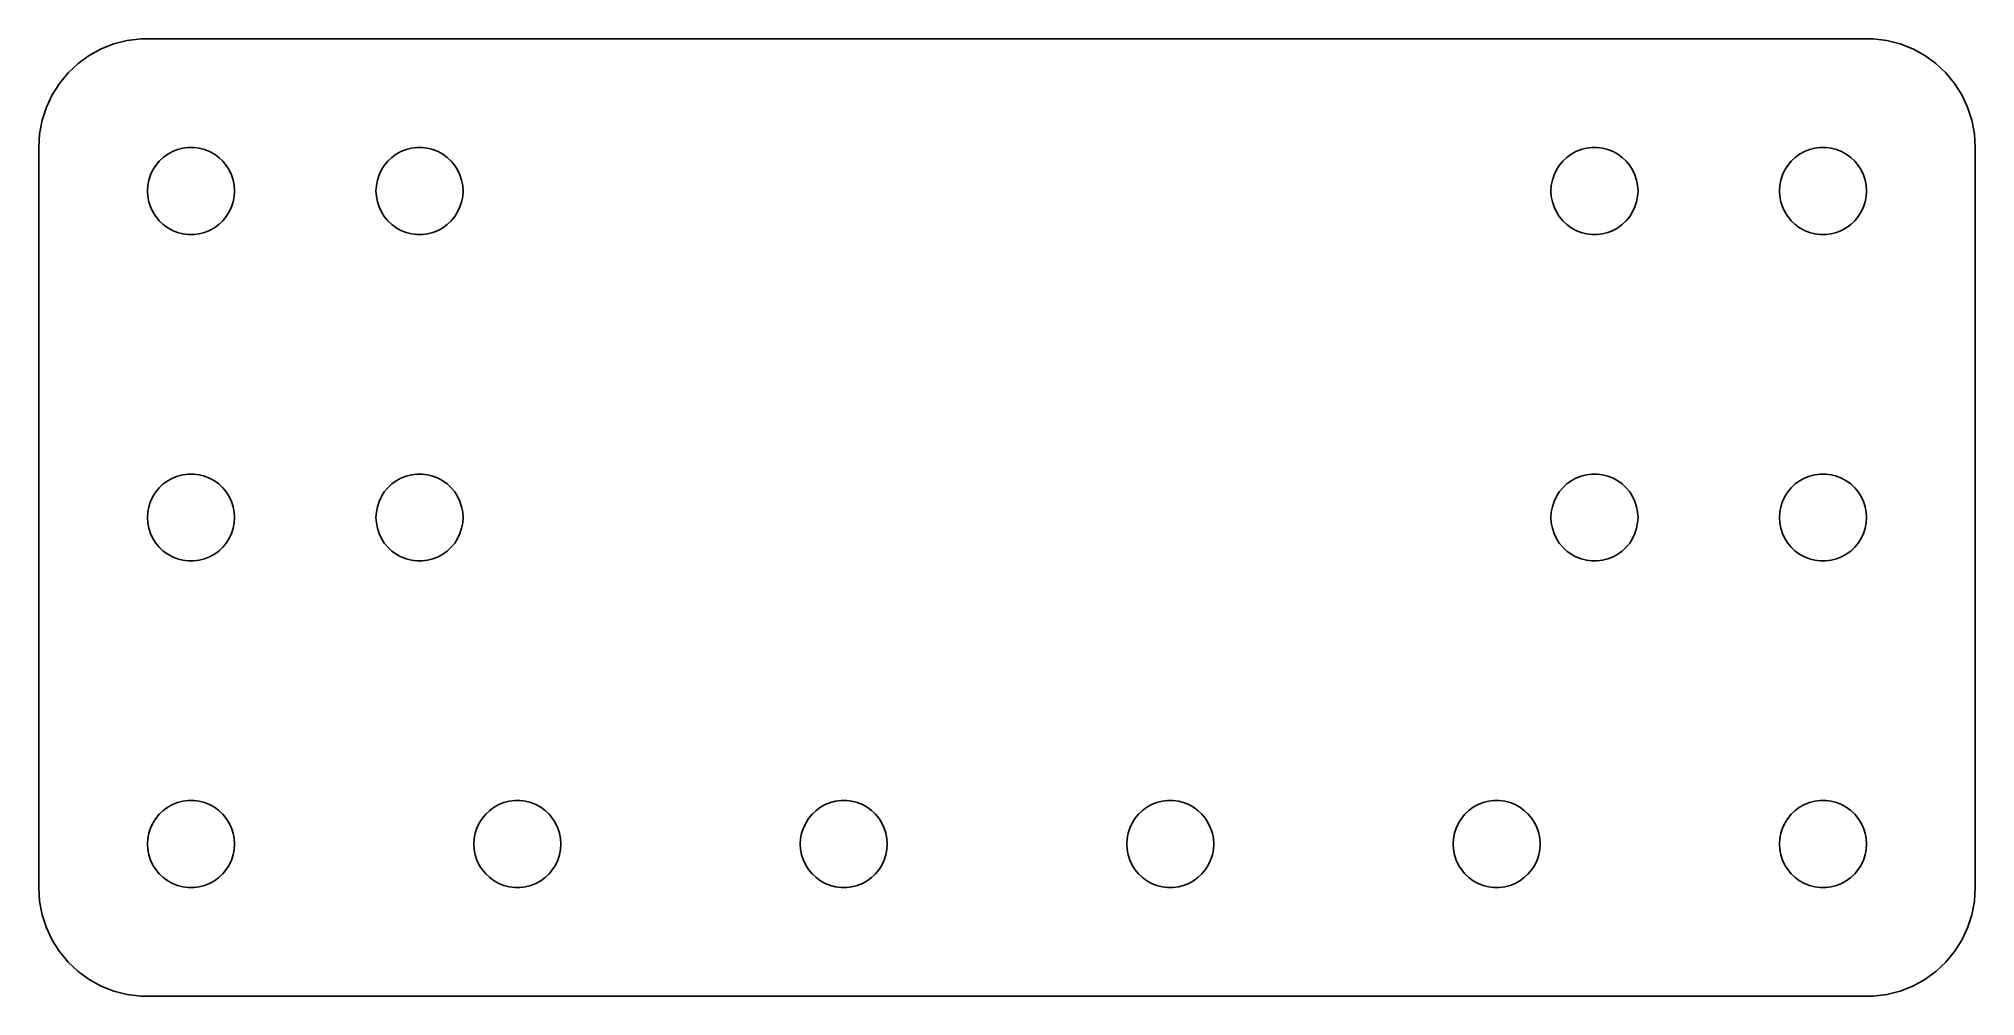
# Model space of a CAD drawing. Header units: metres. Extents: x -44.5 to 44.5, y -22 to 22.
import ezdxf

# ---------------------------------------------------------------- set-up
doc = ezdxf.new("R2010")
doc.units = ezdxf.units.M

msp = doc.modelspace()

# ---------------------------------------------------------------- linework, layer by layer
for p, q in [((-41.6289, 21.5241), (-42.1791, 21.2216)), ((-41.0451, 21.7553), (-41.6289, 21.5241)), ((-40.4369, 21.9114), (-41.0451, 21.7553)), ((-39.8139, 21.9901), (-40.4369, 21.9114)), ((39.8139, 21.9901), (-39.8139, 21.9901)), ((40.4369, 21.9114), (39.8139, 21.9901)), ((41.0451, 21.7553), (40.4369, 21.9114)), ((41.6289, 21.5241), (41.0451, 21.7553)), ((42.1791, 21.2216), (41.6289, 21.5241)), ((-42.6871, 20.8526), (-43.1448, 20.4227)), ((-42.1791, 21.2216), (-42.6871, 20.8526)), ((42.6871, 20.8526), (42.1791, 21.2216)), ((43.1448, 20.4227), (42.6871, 20.8526)), ((-43.5451, 19.9389), (-43.8815, 19.4088)), ((-43.1448, 20.4227), (-43.5451, 19.9389)), ((43.5451, 19.9389), (43.1448, 20.4227)), ((43.8815, 19.4088), (43.5451, 19.9389)), ((-44.1489, 18.8406), (-44.3429, 18.2434)), ((-43.8815, 19.4088), (-44.1489, 18.8406)), ((44.1489, 18.8406), (43.8815, 19.4088)), ((44.3429, 18.2434), (44.1489, 18.8406)), ((-44.3429, 18.2434), (-44.4606, 17.6267)), ((44.4606, 17.6267), (44.3429, 18.2434)), ((-44.4606, 17.6267), (-44.5, 17)), ((-44.5, 17), (-44.5, -17)), ((-38.118, 16.9021), (-37.8748, 16.9646)), ((-37.8748, 16.9646), (-37.6256, 16.996)), ((-37.6256, 16.996), (-37.3744, 16.996)), ((-37.3744, 16.996), (-37.1252, 16.9646)), ((-37.1252, 16.9646), (-36.882, 16.9021)), ((-27.618, 16.9021), (-27.3748, 16.9646)), ((-27.3748, 16.9646), (-27.1256, 16.996)), ((-27.1256, 16.996), (-26.8744, 16.996)), ((-26.8744, 16.996), (-26.6252, 16.9646)), ((-26.6252, 16.9646), (-26.382, 16.9021)), ((26.382, 16.9021), (26.6252, 16.9646)), ((26.6252, 16.9646), (26.8744, 16.996)), ((26.8744, 16.996), (27.1256, 16.996)), ((27.1256, 16.996), (27.3748, 16.9646)), ((27.3748, 16.9646), (27.618, 16.9021)), ((36.882, 16.9021), (37.1252, 16.9646)), ((37.1252, 16.9646), (37.3744, 16.996)), ((37.3744, 16.996), (37.6256, 16.996)), ((37.6256, 16.996), (37.8748, 16.9646)), ((37.8748, 16.9646), (38.118, 16.9021)), ((44.5, 17), (44.4606, 17.6267)), ((44.5, -17), (44.5, 17)), ((-39.2526, 15.9635), (-39.118, 16.1756)), ((-39.118, 16.1756), (-38.9579, 16.3691)), ((-38.9579, 16.3691), (-38.7748, 16.541)), ((-38.7748, 16.541), (-38.5717, 16.6886)), ((-38.5717, 16.6886), (-38.3515, 16.8096)), ((-38.3515, 16.8096), (-38.118, 16.9021)), ((-36.882, 16.9021), (-36.6484, 16.8096)), ((-36.6484, 16.8096), (-36.4283, 16.6886)), ((-36.4283, 16.6886), (-36.2251, 16.541)), ((-36.2251, 16.541), (-36.0421, 16.3691)), ((-36.0421, 16.3691), (-35.882, 16.1756)), ((-35.882, 16.1756), (-35.7474, 15.9635)), ((-28.7526, 15.9635), (-28.618, 16.1756)), ((-28.618, 16.1756), (-28.4579, 16.3691)), ((-28.4579, 16.3691), (-28.2748, 16.541)), ((-28.2748, 16.541), (-28.0716, 16.6886)), ((-28.0716, 16.6886), (-27.8515, 16.8096)), ((-27.8515, 16.8096), (-27.618, 16.9021)), ((-26.382, 16.9021), (-26.1484, 16.8096)), ((-26.1484, 16.8096), (-25.9283, 16.6886)), ((-25.9283, 16.6886), (-25.7251, 16.541)), ((-25.7251, 16.541), (-25.5421, 16.3691)), ((-25.5421, 16.3691), (-25.382, 16.1756)), ((-25.382, 16.1756), (-25.2474, 15.9635)), ((25.2474, 15.9635), (25.382, 16.1756)), ((25.382, 16.1756), (25.5421, 16.3691)), ((25.5421, 16.3691), (25.7251, 16.541)), ((25.7251, 16.541), (25.9283, 16.6886)), ((25.9283, 16.6886), (26.1484, 16.8096)), ((26.1484, 16.8096), (26.382, 16.9021)), ((27.618, 16.9021), (27.8515, 16.8096)), ((27.8515, 16.8096), (28.0716, 16.6886)), ((28.0716, 16.6886), (28.2748, 16.541)), ((28.2748, 16.541), (28.4579, 16.3691)), ((28.4579, 16.3691), (28.618, 16.1756)), ((28.618, 16.1756), (28.7526, 15.9635)), ((35.7474, 15.9635), (35.882, 16.1756)), ((35.882, 16.1756), (36.0421, 16.3691)), ((36.0421, 16.3691), (36.2251, 16.541)), ((36.2251, 16.541), (36.4283, 16.6886)), ((36.4283, 16.6886), (36.6484, 16.8096)), ((36.6484, 16.8096), (36.882, 16.9021)), ((38.118, 16.9021), (38.3515, 16.8096)), ((38.3515, 16.8096), (38.5717, 16.6886)), ((38.5717, 16.6886), (38.7748, 16.541)), ((38.7748, 16.541), (38.9579, 16.3691)), ((38.9579, 16.3691), (39.118, 16.1756)), ((39.118, 16.1756), (39.2526, 15.9635)), ((-39.5, 15), (-39.4842, 15.2507)), ((-39.4842, 15.2507), (-39.4372, 15.4974)), ((-39.4372, 15.4974), (-39.3595, 15.7362)), ((-39.3595, 15.7362), (-39.2526, 15.9635)), ((-35.7474, 15.9635), (-35.6404, 15.7362)), ((-35.6404, 15.7362), (-35.5628, 15.4974)), ((-35.5628, 15.4974), (-35.5158, 15.2507)), ((-35.5158, 15.2507), (-35.5, 15)), ((-29, 15), (-28.9842, 15.2507)), ((-28.9842, 15.2507), (-28.9372, 15.4974)), ((-28.9372, 15.4974), (-28.8595, 15.7362)), ((-28.8595, 15.7362), (-28.7526, 15.9635)), ((-25.2474, 15.9635), (-25.1404, 15.7362)), ((-25.1404, 15.7362), (-25.0628, 15.4974)), ((-25.0628, 15.4974), (-25.0158, 15.2507)), ((-25.0158, 15.2507), (-25, 15)), ((25, 15), (25.0158, 15.2507)), ((25.0158, 15.2507), (25.0628, 15.4974)), ((25.0628, 15.4974), (25.1404, 15.7362)), ((25.1404, 15.7362), (25.2474, 15.9635)), ((28.7526, 15.9635), (28.8595, 15.7362)), ((28.8595, 15.7362), (28.9372, 15.4974)), ((28.9372, 15.4974), (28.9842, 15.2507)), ((28.9842, 15.2507), (29, 15)), ((35.5, 15), (35.5158, 15.2507)), ((35.5158, 15.2507), (35.5628, 15.4974)), ((35.5628, 15.4974), (35.6404, 15.7362)), ((35.6404, 15.7362), (35.7474, 15.9635)), ((39.2526, 15.9635), (39.3595, 15.7362)), ((39.3595, 15.7362), (39.4372, 15.4974)), ((39.4372, 15.4974), (39.4842, 15.2507)), ((39.4842, 15.2507), (39.5, 15)), ((-39.4842, 14.7493), (-39.5, 15)), ((-39.4372, 14.5026), (-39.4842, 14.7493)), ((-39.3595, 14.2637), (-39.4372, 14.5026)), ((-39.2526, 14.0365), (-39.3595, 14.2637)), ((-35.6404, 14.2637), (-35.7474, 14.0365)), ((-35.5628, 14.5026), (-35.6404, 14.2637)), ((-35.5158, 14.7493), (-35.5628, 14.5026)), ((-35.5, 15), (-35.5158, 14.7493)), ((-28.9842, 14.7493), (-29, 15)), ((-28.9372, 14.5026), (-28.9842, 14.7493)), ((-28.8595, 14.2637), (-28.9372, 14.5026)), ((-28.7526, 14.0365), (-28.8595, 14.2637)), ((-25.1404, 14.2637), (-25.2474, 14.0365)), ((-25.0628, 14.5026), (-25.1404, 14.2637)), ((-25.0158, 14.7493), (-25.0628, 14.5026)), ((-25, 15), (-25.0158, 14.7493)), ((25.0158, 14.7493), (25, 15)), ((25.0628, 14.5026), (25.0158, 14.7493)), ((25.1404, 14.2637), (25.0628, 14.5026)), ((25.2474, 14.0365), (25.1404, 14.2637)), ((28.8595, 14.2637), (28.7526, 14.0365)), ((28.9372, 14.5026), (28.8595, 14.2637)), ((28.9842, 14.7493), (28.9372, 14.5026)), ((29, 15), (28.9842, 14.7493)), ((35.5158, 14.7493), (35.5, 15)), ((35.5628, 14.5026), (35.5158, 14.7493)), ((35.6404, 14.2637), (35.5628, 14.5026)), ((35.7474, 14.0365), (35.6404, 14.2637)), ((39.3595, 14.2637), (39.2526, 14.0365)), ((39.4372, 14.5026), (39.3595, 14.2637)), ((39.4842, 14.7493), (39.4372, 14.5026)), ((39.5, 15), (39.4842, 14.7493)), ((-39.118, 13.8244), (-39.2526, 14.0365)), ((-38.9579, 13.6309), (-39.118, 13.8244)), ((-38.7748, 13.459), (-38.9579, 13.6309)), ((-38.5717, 13.3113), (-38.7748, 13.459)), ((-36.2251, 13.459), (-36.4283, 13.3113)), ((-36.0421, 13.6309), (-36.2251, 13.459)), ((-35.882, 13.8244), (-36.0421, 13.6309)), ((-35.7474, 14.0365), (-35.882, 13.8244)), ((-28.618, 13.8244), (-28.7526, 14.0365)), ((-28.4579, 13.6309), (-28.618, 13.8244)), ((-28.2748, 13.459), (-28.4579, 13.6309)), ((-28.0716, 13.3113), (-28.2748, 13.459)), ((-25.7251, 13.459), (-25.9283, 13.3113)), ((-25.5421, 13.6309), (-25.7251, 13.459)), ((-25.382, 13.8244), (-25.5421, 13.6309)), ((-25.2474, 14.0365), (-25.382, 13.8244)), ((25.382, 13.8244), (25.2474, 14.0365)), ((25.5421, 13.6309), (25.382, 13.8244)), ((25.7251, 13.459), (25.5421, 13.6309)), ((25.9283, 13.3113), (25.7251, 13.459)), ((28.2748, 13.459), (28.0716, 13.3113)), ((28.4579, 13.6309), (28.2748, 13.459)), ((28.618, 13.8244), (28.4579, 13.6309)), ((28.7526, 14.0365), (28.618, 13.8244)), ((35.882, 13.8244), (35.7474, 14.0365)), ((36.0421, 13.6309), (35.882, 13.8244)), ((36.2251, 13.459), (36.0421, 13.6309)), ((36.4283, 13.3113), (36.2251, 13.459)), ((38.7748, 13.459), (38.5717, 13.3113)), ((38.9579, 13.6309), (38.7748, 13.459)), ((39.118, 13.8244), (38.9579, 13.6309)), ((39.2526, 14.0365), (39.118, 13.8244)), ((-38.3515, 13.1903), (-38.5717, 13.3113)), ((-38.118, 13.0979), (-38.3515, 13.1903)), ((-37.8748, 13.0354), (-38.118, 13.0979)), ((-37.6256, 13.0039), (-37.8748, 13.0354)), ((-37.3744, 13.0039), (-37.6256, 13.0039)), ((-37.1252, 13.0354), (-37.3744, 13.0039)), ((-36.882, 13.0979), (-37.1252, 13.0354)), ((-36.6484, 13.1903), (-36.882, 13.0979)), ((-36.4283, 13.3113), (-36.6484, 13.1903)), ((-27.8515, 13.1903), (-28.0716, 13.3113)), ((-27.618, 13.0979), (-27.8515, 13.1903)), ((-27.3748, 13.0354), (-27.618, 13.0979)), ((-27.1256, 13.0039), (-27.3748, 13.0354)), ((-26.8744, 13.0039), (-27.1256, 13.0039)), ((-26.6252, 13.0354), (-26.8744, 13.0039)), ((-26.382, 13.0979), (-26.6252, 13.0354)), ((-26.1484, 13.1903), (-26.382, 13.0979)), ((-25.9283, 13.3113), (-26.1484, 13.1903)), ((26.1484, 13.1903), (25.9283, 13.3113)), ((26.382, 13.0979), (26.1484, 13.1903)), ((26.6252, 13.0354), (26.382, 13.0979)), ((26.8744, 13.0039), (26.6252, 13.0354)), ((27.1256, 13.0039), (26.8744, 13.0039)), ((27.3748, 13.0354), (27.1256, 13.0039)), ((27.618, 13.0979), (27.3748, 13.0354)), ((27.8515, 13.1903), (27.618, 13.0979)), ((28.0716, 13.3113), (27.8515, 13.1903)), ((36.6484, 13.1903), (36.4283, 13.3113)), ((36.882, 13.0979), (36.6484, 13.1903)), ((37.1252, 13.0354), (36.882, 13.0979)), ((37.3744, 13.0039), (37.1252, 13.0354)), ((37.6256, 13.0039), (37.3744, 13.0039)), ((37.8748, 13.0354), (37.6256, 13.0039)), ((38.118, 13.0979), (37.8748, 13.0354)), ((38.3515, 13.1903), (38.118, 13.0979)), ((38.5717, 13.3113), (38.3515, 13.1903)), ((-38.5717, 1.68864), (-38.3515, 1.80965)), ((-38.3515, 1.80965), (-38.118, 1.9021)), ((-38.118, 1.9021), (-37.8748, 1.96457)), ((-37.8748, 1.96457), (-37.6256, 1.99605)), ((-37.6256, 1.99605), (-37.3744, 1.99605)), ((-37.3744, 1.99605), (-37.1252, 1.96457)), ((-37.1252, 1.96457), (-36.882, 1.9021)), ((-36.882, 1.9021), (-36.6484, 1.80965)), ((-36.6484, 1.80965), (-36.4283, 1.68864)), ((-28.0716, 1.68864), (-27.8515, 1.80965)), ((-27.8515, 1.80965), (-27.618, 1.9021)), ((-27.618, 1.9021), (-27.3748, 1.96457)), ((-27.3748, 1.96457), (-27.1256, 1.99605)), ((-27.1256, 1.99605), (-26.8744, 1.99605)), ((-26.8744, 1.99605), (-26.6252, 1.96457)), ((-26.6252, 1.96457), (-26.382, 1.9021)), ((-26.382, 1.9021), (-26.1484, 1.80965)), ((-26.1484, 1.80965), (-25.9283, 1.68864)), ((25.9283, 1.68864), (26.1484, 1.80965)), ((26.1484, 1.80965), (26.382, 1.9021)), ((26.382, 1.9021), (26.6252, 1.96457)), ((26.6252, 1.96457), (26.8744, 1.99605)), ((26.8744, 1.99605), (27.1256, 1.99605)), ((27.1256, 1.99605), (27.3748, 1.96457)), ((27.3748, 1.96457), (27.618, 1.9021)), ((27.618, 1.9021), (27.8515, 1.80965)), ((27.8515, 1.80965), (28.0716, 1.68864)), ((36.4283, 1.68864), (36.6484, 1.80965)), ((36.6484, 1.80965), (36.882, 1.9021)), ((36.882, 1.9021), (37.1252, 1.96457)), ((37.1252, 1.96457), (37.3744, 1.99605)), ((37.3744, 1.99605), (37.6256, 1.99605)), ((37.6256, 1.99605), (37.8748, 1.96457)), ((37.8748, 1.96457), (38.118, 1.9021)), ((38.118, 1.9021), (38.3515, 1.80965)), ((38.3515, 1.80965), (38.5717, 1.68864)), ((-39.3595, 0.736237), (-39.2526, 0.963501)), ((-39.2526, 0.963501), (-39.118, 1.17557)), ((-39.118, 1.17557), (-38.9579, 1.36908)), ((-38.9579, 1.36908), (-38.7748, 1.54102)), ((-38.7748, 1.54102), (-38.5717, 1.68864)), ((-36.4283, 1.68864), (-36.2251, 1.54102)), ((-36.2251, 1.54102), (-36.0421, 1.36908)), ((-36.0421, 1.36908), (-35.882, 1.17557)), ((-35.882, 1.17557), (-35.7474, 0.963501)), ((-35.7474, 0.963501), (-35.6404, 0.736237)), ((-28.8595, 0.736237), (-28.7526, 0.963501)), ((-28.7526, 0.963501), (-28.618, 1.17557)), ((-28.618, 1.17557), (-28.4579, 1.36908)), ((-28.4579, 1.36908), (-28.2748, 1.54102)), ((-28.2748, 1.54102), (-28.0716, 1.68864)), ((-25.9283, 1.68864), (-25.7251, 1.54102)), ((-25.7251, 1.54102), (-25.5421, 1.36908)), ((-25.5421, 1.36908), (-25.382, 1.17557)), ((-25.382, 1.17557), (-25.2474, 0.963501)), ((-25.2474, 0.963501), (-25.1404, 0.736237)), ((25.1404, 0.736237), (25.2474, 0.963501)), ((25.2474, 0.963501), (25.382, 1.17557)), ((25.382, 1.17557), (25.5421, 1.36908)), ((25.5421, 1.36908), (25.7251, 1.54102)), ((25.7251, 1.54102), (25.9283, 1.68864)), ((28.0716, 1.68864), (28.2748, 1.54102)), ((28.2748, 1.54102), (28.4579, 1.36908)), ((28.4579, 1.36908), (28.618, 1.17557)), ((28.618, 1.17557), (28.7526, 0.963501)), ((28.7526, 0.963501), (28.8595, 0.736237)), ((35.6404, 0.736237), (35.7474, 0.963501)), ((35.7474, 0.963501), (35.882, 1.17557)), ((35.882, 1.17557), (36.0421, 1.36908)), ((36.0421, 1.36908), (36.2251, 1.54102)), ((36.2251, 1.54102), (36.4283, 1.68864)), ((38.5717, 1.68864), (38.7748, 1.54102)), ((38.7748, 1.54102), (38.9579, 1.36908)), ((38.9579, 1.36908), (39.118, 1.17557)), ((39.118, 1.17557), (39.2526, 0.963501)), ((39.2526, 0.963501), (39.3595, 0.736237)), ((-39.5, 0), (-39.4842, 0.250656)), ((-39.4842, -0.250656), (-39.5, 0)), ((-39.4842, 0.250656), (-39.4372, 0.497375)), ((-39.4372, 0.497375), (-39.3595, 0.736237)), ((-35.6404, 0.736237), (-35.5628, 0.497375)), ((-35.5628, 0.497375), (-35.5158, 0.250656)), ((-35.5158, 0.250656), (-35.5, 0)), ((-35.5, 0), (-35.5158, -0.250656)), ((-29, 0), (-28.9842, 0.250656)), ((-28.9842, -0.250656), (-29, 0)), ((-28.9842, 0.250656), (-28.9372, 0.497375)), ((-28.9372, 0.497375), (-28.8595, 0.736237)), ((-25.1404, 0.736237), (-25.0628, 0.497375)), ((-25.0628, 0.497375), (-25.0158, 0.250656)), ((-25.0158, 0.250656), (-25, 0)), ((-25, 0), (-25.0158, -0.250656)), ((25, 0), (25.0158, 0.250656)), ((25.0158, -0.250656), (25, 0)), ((25.0158, 0.250656), (25.0628, 0.497375)), ((25.0628, 0.497375), (25.1404, 0.736237)), ((28.8595, 0.736237), (28.9372, 0.497375)), ((28.9372, 0.497375), (28.9842, 0.250656)), ((28.9842, 0.250656), (29, 0)), ((29, 0), (28.9842, -0.250656)), ((35.5, 0), (35.5158, 0.250656)), ((35.5158, -0.250656), (35.5, 0)), ((35.5158, 0.250656), (35.5628, 0.497375)), ((35.5628, 0.497375), (35.6404, 0.736237)), ((39.3595, 0.736237), (39.4372, 0.497375)), ((39.4372, 0.497375), (39.4842, 0.250656)), ((39.4842, 0.250656), (39.5, 0)), ((39.5, 0), (39.4842, -0.250656)), ((-39.4372, -0.497375), (-39.4842, -0.250656)), ((-39.3595, -0.736237), (-39.4372, -0.497375)), ((-39.2526, -0.963501), (-39.3595, -0.736237)), ((-35.6404, -0.736237), (-35.7474, -0.963501)), ((-35.5628, -0.497375), (-35.6404, -0.736237)), ((-35.5158, -0.250656), (-35.5628, -0.497375)), ((-28.9372, -0.497375), (-28.9842, -0.250656)), ((-28.8595, -0.736237), (-28.9372, -0.497375)), ((-28.7526, -0.963501), (-28.8595, -0.736237)), ((-25.1404, -0.736237), (-25.2474, -0.963501)), ((-25.0628, -0.497375), (-25.1404, -0.736237)), ((-25.0158, -0.250656), (-25.0628, -0.497375)), ((25.0628, -0.497375), (25.0158, -0.250656)), ((25.1404, -0.736237), (25.0628, -0.497375)), ((25.2474, -0.963501), (25.1404, -0.736237)), ((28.8595, -0.736237), (28.7526, -0.963501)), ((28.9372, -0.497375), (28.8595, -0.736237)), ((28.9842, -0.250656), (28.9372, -0.497375)), ((35.5628, -0.497375), (35.5158, -0.250656)), ((35.6404, -0.736237), (35.5628, -0.497375)), ((35.7474, -0.963501), (35.6404, -0.736237)), ((39.3595, -0.736237), (39.2526, -0.963501)), ((39.4372, -0.497375), (39.3595, -0.736237)), ((39.4842, -0.250656), (39.4372, -0.497375)), ((-39.118, -1.17557), (-39.2526, -0.963501)), ((-38.9579, -1.36908), (-39.118, -1.17557)), ((-38.7748, -1.54102), (-38.9579, -1.36908)), ((-38.5717, -1.68864), (-38.7748, -1.54102)), ((-38.3515, -1.80965), (-38.5717, -1.68864)), ((-36.4283, -1.68864), (-36.6484, -1.80965)), ((-36.2251, -1.54102), (-36.4283, -1.68864)), ((-36.0421, -1.36908), (-36.2251, -1.54102)), ((-35.882, -1.17557), (-36.0421, -1.36908)), ((-35.7474, -0.963501), (-35.882, -1.17557)), ((-28.618, -1.17557), (-28.7526, -0.963501)), ((-28.4579, -1.36908), (-28.618, -1.17557)), ((-28.2748, -1.54102), (-28.4579, -1.36908)), ((-28.0716, -1.68864), (-28.2748, -1.54102)), ((-27.8515, -1.80965), (-28.0716, -1.68864)), ((-25.9283, -1.68864), (-26.1484, -1.80965)), ((-25.7251, -1.54102), (-25.9283, -1.68864)), ((-25.5421, -1.36908), (-25.7251, -1.54102)), ((-25.382, -1.17557), (-25.5421, -1.36908)), ((-25.2474, -0.963501), (-25.382, -1.17557)), ((25.382, -1.17557), (25.2474, -0.963501)), ((25.5421, -1.36908), (25.382, -1.17557)), ((25.7251, -1.54102), (25.5421, -1.36908)), ((25.9283, -1.68864), (25.7251, -1.54102)), ((26.1484, -1.80965), (25.9283, -1.68864)), ((28.0716, -1.68864), (27.8515, -1.80965)), ((28.2748, -1.54102), (28.0716, -1.68864)), ((28.4579, -1.36908), (28.2748, -1.54102)), ((28.618, -1.17557), (28.4579, -1.36908)), ((28.7526, -0.963501), (28.618, -1.17557)), ((35.882, -1.17557), (35.7474, -0.963501)), ((36.0421, -1.36908), (35.882, -1.17557)), ((36.2251, -1.54102), (36.0421, -1.36908)), ((36.4283, -1.68864), (36.2251, -1.54102)), ((36.6484, -1.80965), (36.4283, -1.68864)), ((38.5717, -1.68864), (38.3515, -1.80965)), ((38.7748, -1.54102), (38.5717, -1.68864)), ((38.9579, -1.36908), (38.7748, -1.54102)), ((39.118, -1.17557), (38.9579, -1.36908)), ((39.2526, -0.963501), (39.118, -1.17557)), ((-38.118, -1.9021), (-38.3515, -1.80965)), ((-37.8748, -1.96457), (-38.118, -1.9021)), ((-37.6256, -1.99605), (-37.8748, -1.96457)), ((-37.3744, -1.99605), (-37.6256, -1.99605)), ((-37.1252, -1.96457), (-37.3744, -1.99605)), ((-36.882, -1.9021), (-37.1252, -1.96457)), ((-36.6484, -1.80965), (-36.882, -1.9021)), ((-27.618, -1.9021), (-27.8515, -1.80965)), ((-27.3748, -1.96457), (-27.618, -1.9021)), ((-27.1256, -1.99605), (-27.3748, -1.96457)), ((-26.8744, -1.99605), (-27.1256, -1.99605)), ((-26.6252, -1.96457), (-26.8744, -1.99605)), ((-26.382, -1.9021), (-26.6252, -1.96457)), ((-26.1484, -1.80965), (-26.382, -1.9021)), ((26.382, -1.9021), (26.1484, -1.80965)), ((26.6252, -1.96457), (26.382, -1.9021)), ((26.8744, -1.99605), (26.6252, -1.96457)), ((27.1256, -1.99605), (26.8744, -1.99605)), ((27.3748, -1.96457), (27.1256, -1.99605)), ((27.618, -1.9021), (27.3748, -1.96457)), ((27.8515, -1.80965), (27.618, -1.9021)), ((36.882, -1.9021), (36.6484, -1.80965)), ((37.1252, -1.96457), (36.882, -1.9021)), ((37.3744, -1.99605), (37.1252, -1.96457)), ((37.6256, -1.99605), (37.3744, -1.99605)), ((37.8748, -1.96457), (37.6256, -1.99605)), ((38.118, -1.9021), (37.8748, -1.96457)), ((38.3515, -1.80965), (38.118, -1.9021)), ((-38.7748, -13.459), (-38.5717, -13.3113)), ((-38.5717, -13.3113), (-38.3515, -13.1903)), ((-38.3515, -13.1903), (-38.118, -13.0979)), ((-38.118, -13.0979), (-37.8748, -13.0354)), ((-37.8748, -13.0354), (-37.6256, -13.0039)), ((-37.6256, -13.0039), (-37.3744, -13.0039)), ((-37.3744, -13.0039), (-37.1252, -13.0354)), ((-37.1252, -13.0354), (-36.882, -13.0979)), ((-36.882, -13.0979), (-36.6484, -13.1903)), ((-36.6484, -13.1903), (-36.4283, -13.3113)), ((-36.4283, -13.3113), (-36.2251, -13.459)), ((-23.7748, -13.459), (-23.5716, -13.3113)), ((-23.5716, -13.3113), (-23.3515, -13.1903)), ((-23.3515, -13.1903), (-23.118, -13.0979)), ((-23.118, -13.0979), (-22.8748, -13.0354)), ((-22.8748, -13.0354), (-22.6256, -13.0039)), ((-22.6256, -13.0039), (-22.3744, -13.0039)), ((-22.3744, -13.0039), (-22.1252, -13.0354)), ((-22.1252, -13.0354), (-21.882, -13.0979)), ((-21.882, -13.0979), (-21.6484, -13.1903)), ((-21.6484, -13.1903), (-21.4283, -13.3113)), ((-21.4283, -13.3113), (-21.2251, -13.459)), ((-8.77484, -13.459), (-8.57164, -13.3113)), ((-8.57164, -13.3113), (-8.35155, -13.1903)), ((-8.35155, -13.1903), (-8.11803, -13.0979)), ((-8.11803, -13.0979), (-7.87476, -13.0354)), ((-7.87476, -13.0354), (-7.62558, -13.0039)), ((-7.62558, -13.0039), (-7.3744, -13.0039)), ((-7.3744, -13.0039), (-7.12523, -13.0354)), ((-7.12523, -13.0354), (-6.88196, -13.0979)), ((-6.88196, -13.0979), (-6.64844, -13.1903)), ((-6.64844, -13.1903), (-6.42834, -13.3113)), ((-6.42834, -13.3113), (-6.22514, -13.459)), ((6.22514, -13.459), (6.42834, -13.3113)), ((6.42834, -13.3113), (6.64844, -13.1903)), ((6.64844, -13.1903), (6.88196, -13.0979)), ((6.88196, -13.0979), (7.12523, -13.0354)), ((7.12523, -13.0354), (7.3744, -13.0039)), ((7.3744, -13.0039), (7.62558, -13.0039)), ((7.62558, -13.0039), (7.87476, -13.0354)), ((7.87476, -13.0354), (8.11803, -13.0979)), ((8.11803, -13.0979), (8.35155, -13.1903)), ((8.35155, -13.1903), (8.57164, -13.3113)), ((8.57164, -13.3113), (8.77484, -13.459)), ((21.2251, -13.459), (21.4283, -13.3113)), ((21.4283, -13.3113), (21.6484, -13.1903)), ((21.6484, -13.1903), (21.882, -13.0979)), ((21.882, -13.0979), (22.1252, -13.0354)), ((22.1252, -13.0354), (22.3744, -13.0039)), ((22.3744, -13.0039), (22.6256, -13.0039)), ((22.6256, -13.0039), (22.8748, -13.0354)), ((22.8748, -13.0354), (23.118, -13.0979)), ((23.118, -13.0979), (23.3515, -13.1903)), ((23.3515, -13.1903), (23.5716, -13.3113)), ((23.5716, -13.3113), (23.7748, -13.459)), ((36.2251, -13.459), (36.4283, -13.3113)), ((36.4283, -13.3113), (36.6484, -13.1903)), ((36.6484, -13.1903), (36.882, -13.0979)), ((36.882, -13.0979), (37.1252, -13.0354)), ((37.1252, -13.0354), (37.3744, -13.0039)), ((37.3744, -13.0039), (37.6256, -13.0039)), ((37.6256, -13.0039), (37.8748, -13.0354)), ((37.8748, -13.0354), (38.118, -13.0979)), ((38.118, -13.0979), (38.3515, -13.1903)), ((38.3515, -13.1903), (38.5717, -13.3113)), ((38.5717, -13.3113), (38.7748, -13.459)), ((-39.3595, -14.2637), (-39.2526, -14.0365)), ((-39.2526, -14.0365), (-39.118, -13.8244)), ((-39.118, -13.8244), (-38.9579, -13.6309)), ((-38.9579, -13.6309), (-38.7748, -13.459)), ((-36.2251, -13.459), (-36.0421, -13.6309)), ((-36.0421, -13.6309), (-35.882, -13.8244)), ((-35.882, -13.8244), (-35.7474, -14.0365)), ((-35.7474, -14.0365), (-35.6404, -14.2637)), ((-24.3595, -14.2637), (-24.2526, -14.0365)), ((-24.2526, -14.0365), (-24.118, -13.8244)), ((-24.118, -13.8244), (-23.9579, -13.6309)), ((-23.9579, -13.6309), (-23.7748, -13.459)), ((-21.2251, -13.459), (-21.0421, -13.6309)), ((-21.0421, -13.6309), (-20.882, -13.8244)), ((-20.882, -13.8244), (-20.7474, -14.0365)), ((-20.7474, -14.0365), (-20.6404, -14.2637)), ((-9.35954, -14.2637), (-9.25261, -14.0365)), ((-9.25261, -14.0365), (-9.11803, -13.8244)), ((-9.11803, -13.8244), (-8.95793, -13.6309)), ((-8.95793, -13.6309), (-8.77484, -13.459)), ((-6.22514, -13.459), (-6.04205, -13.6309)), ((-6.04205, -13.6309), (-5.88196, -13.8244)), ((-5.88196, -13.8244), (-5.74738, -14.0365)), ((-5.74738, -14.0365), (-5.64044, -14.2637)), ((5.64044, -14.2637), (5.74738, -14.0365)), ((5.74738, -14.0365), (5.88196, -13.8244)), ((5.88196, -13.8244), (6.04205, -13.6309)), ((6.04205, -13.6309), (6.22514, -13.459)), ((8.77484, -13.459), (8.95793, -13.6309)), ((8.95793, -13.6309), (9.11803, -13.8244)), ((9.11803, -13.8244), (9.25261, -14.0365)), ((9.25261, -14.0365), (9.35954, -14.2637)), ((20.6404, -14.2637), (20.7474, -14.0365)), ((20.7474, -14.0365), (20.882, -13.8244)), ((20.882, -13.8244), (21.0421, -13.6309)), ((21.0421, -13.6309), (21.2251, -13.459)), ((23.7748, -13.459), (23.9579, -13.6309)), ((23.9579, -13.6309), (24.118, -13.8244)), ((24.118, -13.8244), (24.2526, -14.0365)), ((24.2526, -14.0365), (24.3595, -14.2637)), ((35.6404, -14.2637), (35.7474, -14.0365)), ((35.7474, -14.0365), (35.882, -13.8244)), ((35.882, -13.8244), (36.0421, -13.6309)), ((36.0421, -13.6309), (36.2251, -13.459)), ((38.7748, -13.459), (38.9579, -13.6309)), ((38.9579, -13.6309), (39.118, -13.8244)), ((39.118, -13.8244), (39.2526, -14.0365)), ((39.2526, -14.0365), (39.3595, -14.2637)), ((-39.5, -15), (-39.4842, -14.7493)), ((-39.4842, -15.2507), (-39.5, -15)), ((-39.4842, -14.7493), (-39.4372, -14.5026)), ((-39.4372, -14.5026), (-39.3595, -14.2637)), ((-35.6404, -14.2637), (-35.5628, -14.5026)), ((-35.5628, -14.5026), (-35.5158, -14.7493)), ((-35.5158, -14.7493), (-35.5, -15)), ((-35.5, -15), (-35.5158, -15.2507)), ((-24.5, -15), (-24.4842, -14.7493)), ((-24.4842, -15.2507), (-24.5, -15)), ((-24.4842, -14.7493), (-24.4372, -14.5026)), ((-24.4372, -14.5026), (-24.3595, -14.2637)), ((-20.6404, -14.2637), (-20.5628, -14.5026)), ((-20.5628, -14.5026), (-20.5158, -14.7493)), ((-20.5158, -14.7493), (-20.5, -15)), ((-20.5, -15), (-20.5158, -15.2507)), ((-9.5, -15), (-9.48422, -14.7493)), ((-9.48422, -15.2507), (-9.5, -15)), ((-9.48422, -14.7493), (-9.43716, -14.5026)), ((-9.43716, -14.5026), (-9.35954, -14.2637)), ((-5.64044, -14.2637), (-5.56282, -14.5026)), ((-5.56282, -14.5026), (-5.51576, -14.7493)), ((-5.51576, -14.7493), (-5.5, -15)), ((-5.5, -15), (-5.51576, -15.2507)), ((5.5, -15), (5.51576, -14.7493)), ((5.51576, -15.2507), (5.5, -15)), ((5.51576, -14.7493), (5.56282, -14.5026)), ((5.56282, -14.5026), (5.64044, -14.2637)), ((9.35954, -14.2637), (9.43716, -14.5026)), ((9.43716, -14.5026), (9.48422, -14.7493)), ((9.48422, -14.7493), (9.5, -15)), ((9.5, -15), (9.48422, -15.2507)), ((20.5, -15), (20.5158, -14.7493)), ((20.5158, -15.2507), (20.5, -15)), ((20.5158, -14.7493), (20.5628, -14.5026)), ((20.5628, -14.5026), (20.6404, -14.2637)), ((24.3595, -14.2637), (24.4372, -14.5026)), ((24.4372, -14.5026), (24.4842, -14.7493)), ((24.4842, -14.7493), (24.5, -15)), ((24.5, -15), (24.4842, -15.2507)), ((35.5, -15), (35.5158, -14.7493)), ((35.5158, -15.2507), (35.5, -15)), ((35.5158, -14.7493), (35.5628, -14.5026)), ((35.5628, -14.5026), (35.6404, -14.2637)), ((39.3595, -14.2637), (39.4372, -14.5026)), ((39.4372, -14.5026), (39.4842, -14.7493)), ((39.4842, -14.7493), (39.5, -15)), ((39.5, -15), (39.4842, -15.2507)), ((-39.4372, -15.4974), (-39.4842, -15.2507)), ((-39.3595, -15.7362), (-39.4372, -15.4974)), ((-39.2526, -15.9635), (-39.3595, -15.7362)), ((-39.118, -16.1756), (-39.2526, -15.9635)), ((-35.7474, -15.9635), (-35.882, -16.1756)), ((-35.6404, -15.7362), (-35.7474, -15.9635)), ((-35.5628, -15.4974), (-35.6404, -15.7362)), ((-35.5158, -15.2507), (-35.5628, -15.4974)), ((-24.4372, -15.4974), (-24.4842, -15.2507)), ((-24.3595, -15.7362), (-24.4372, -15.4974)), ((-24.2526, -15.9635), (-24.3595, -15.7362)), ((-24.118, -16.1756), (-24.2526, -15.9635)), ((-20.7474, -15.9635), (-20.882, -16.1756)), ((-20.6404, -15.7362), (-20.7474, -15.9635)), ((-20.5628, -15.4974), (-20.6404, -15.7362)), ((-20.5158, -15.2507), (-20.5628, -15.4974)), ((-9.43716, -15.4974), (-9.48422, -15.2507)), ((-9.35954, -15.7362), (-9.43716, -15.4974)), ((-9.25261, -15.9635), (-9.35954, -15.7362)), ((-9.11803, -16.1756), (-9.25261, -15.9635)), ((-5.74738, -15.9635), (-5.88196, -16.1756)), ((-5.64044, -15.7362), (-5.74738, -15.9635)), ((-5.56282, -15.4974), (-5.64044, -15.7362)), ((-5.51576, -15.2507), (-5.56282, -15.4974)), ((5.56282, -15.4974), (5.51576, -15.2507)), ((5.64044, -15.7362), (5.56282, -15.4974)), ((5.74738, -15.9635), (5.64044, -15.7362)), ((5.88196, -16.1756), (5.74738, -15.9635)), ((9.25261, -15.9635), (9.11803, -16.1756)), ((9.35954, -15.7362), (9.25261, -15.9635)), ((9.43716, -15.4974), (9.35954, -15.7362)), ((9.48422, -15.2507), (9.43716, -15.4974)), ((20.5628, -15.4974), (20.5158, -15.2507)), ((20.6404, -15.7362), (20.5628, -15.4974)), ((20.7474, -15.9635), (20.6404, -15.7362)), ((20.882, -16.1756), (20.7474, -15.9635)), ((24.2526, -15.9635), (24.118, -16.1756)), ((24.3595, -15.7362), (24.2526, -15.9635)), ((24.4372, -15.4974), (24.3595, -15.7362)), ((24.4842, -15.2507), (24.4372, -15.4974)), ((35.5628, -15.4974), (35.5158, -15.2507)), ((35.6404, -15.7362), (35.5628, -15.4974)), ((35.7474, -15.9635), (35.6404, -15.7362)), ((35.882, -16.1756), (35.7474, -15.9635)), ((39.2526, -15.9635), (39.118, -16.1756)), ((39.3595, -15.7362), (39.2526, -15.9635)), ((39.4372, -15.4974), (39.3595, -15.7362)), ((39.4842, -15.2507), (39.4372, -15.4974)), ((-38.9579, -16.3691), (-39.118, -16.1756)), ((-38.7748, -16.541), (-38.9579, -16.3691)), ((-38.5717, -16.6886), (-38.7748, -16.541)), ((-38.3515, -16.8096), (-38.5717, -16.6886)), ((-38.118, -16.9021), (-38.3515, -16.8096)), ((-37.8748, -16.9646), (-38.118, -16.9021)), ((-36.882, -16.9021), (-37.1252, -16.9646)), ((-36.6484, -16.8096), (-36.882, -16.9021)), ((-36.4283, -16.6886), (-36.6484, -16.8096)), ((-36.2251, -16.541), (-36.4283, -16.6886)), ((-36.0421, -16.3691), (-36.2251, -16.541)), ((-35.882, -16.1756), (-36.0421, -16.3691)), ((-23.9579, -16.3691), (-24.118, -16.1756)), ((-23.7748, -16.541), (-23.9579, -16.3691)), ((-23.5716, -16.6886), (-23.7748, -16.541)), ((-23.3515, -16.8096), (-23.5716, -16.6886)), ((-23.118, -16.9021), (-23.3515, -16.8096)), ((-22.8748, -16.9646), (-23.118, -16.9021)), ((-21.882, -16.9021), (-22.1252, -16.9646)), ((-21.6484, -16.8096), (-21.882, -16.9021)), ((-21.4283, -16.6886), (-21.6484, -16.8096)), ((-21.2251, -16.541), (-21.4283, -16.6886)), ((-21.0421, -16.3691), (-21.2251, -16.541)), ((-20.882, -16.1756), (-21.0421, -16.3691)), ((-8.95793, -16.3691), (-9.11803, -16.1756)), ((-8.77484, -16.541), (-8.95793, -16.3691)), ((-8.57164, -16.6886), (-8.77484, -16.541)), ((-8.35155, -16.8096), (-8.57164, -16.6886)), ((-8.11803, -16.9021), (-8.35155, -16.8096)), ((-7.87476, -16.9646), (-8.11803, -16.9021)), ((-6.88196, -16.9021), (-7.12523, -16.9646)), ((-6.64844, -16.8096), (-6.88196, -16.9021)), ((-6.42834, -16.6886), (-6.64844, -16.8096)), ((-6.22514, -16.541), (-6.42834, -16.6886)), ((-6.04205, -16.3691), (-6.22514, -16.541)), ((-5.88196, -16.1756), (-6.04205, -16.3691)), ((6.04205, -16.3691), (5.88196, -16.1756)), ((6.22514, -16.541), (6.04205, -16.3691)), ((6.42834, -16.6886), (6.22514, -16.541)), ((6.64844, -16.8096), (6.42834, -16.6886)), ((6.88196, -16.9021), (6.64844, -16.8096)), ((7.12523, -16.9646), (6.88196, -16.9021)), ((8.11803, -16.9021), (7.87476, -16.9646)), ((8.35155, -16.8096), (8.11803, -16.9021)), ((8.57164, -16.6886), (8.35155, -16.8096)), ((8.77484, -16.541), (8.57164, -16.6886)), ((8.95793, -16.3691), (8.77484, -16.541)), ((9.11803, -16.1756), (8.95793, -16.3691)), ((21.0421, -16.3691), (20.882, -16.1756)), ((21.2251, -16.541), (21.0421, -16.3691)), ((21.4283, -16.6886), (21.2251, -16.541)), ((21.6484, -16.8096), (21.4283, -16.6886)), ((21.882, -16.9021), (21.6484, -16.8096)), ((22.1252, -16.9646), (21.882, -16.9021)), ((23.118, -16.9021), (22.8748, -16.9646)), ((23.3515, -16.8096), (23.118, -16.9021)), ((23.5716, -16.6886), (23.3515, -16.8096)), ((23.7748, -16.541), (23.5716, -16.6886)), ((23.9579, -16.3691), (23.7748, -16.541)), ((24.118, -16.1756), (23.9579, -16.3691)), ((36.0421, -16.3691), (35.882, -16.1756)), ((36.2251, -16.541), (36.0421, -16.3691)), ((36.4283, -16.6886), (36.2251, -16.541)), ((36.6484, -16.8096), (36.4283, -16.6886)), ((36.882, -16.9021), (36.6484, -16.8096)), ((37.1252, -16.9646), (36.882, -16.9021)), ((38.118, -16.9021), (37.8748, -16.9646)), ((38.3515, -16.8096), (38.118, -16.9021)), ((38.5717, -16.6886), (38.3515, -16.8096)), ((38.7748, -16.541), (38.5717, -16.6886)), ((38.9579, -16.3691), (38.7748, -16.541)), ((39.118, -16.1756), (38.9579, -16.3691)), ((-44.5, -17), (-44.4606, -17.6267)), ((-44.4606, -17.6267), (-44.3429, -18.2434)), ((-37.6256, -16.996), (-37.8748, -16.9646)), ((-37.3744, -16.996), (-37.6256, -16.996)), ((-37.1252, -16.9646), (-37.3744, -16.996)), ((-22.6256, -16.996), (-22.8748, -16.9646)), ((-22.3744, -16.996), (-22.6256, -16.996)), ((-22.1252, -16.9646), (-22.3744, -16.996)), ((-7.62558, -16.996), (-7.87476, -16.9646)), ((-7.3744, -16.996), (-7.62558, -16.996)), ((-7.12523, -16.9646), (-7.3744, -16.996)), ((7.3744, -16.996), (7.12523, -16.9646)), ((7.62558, -16.996), (7.3744, -16.996)), ((7.87476, -16.9646), (7.62558, -16.996)), ((22.3744, -16.996), (22.1252, -16.9646)), ((22.6256, -16.996), (22.3744, -16.996)), ((22.8748, -16.9646), (22.6256, -16.996)), ((37.3744, -16.996), (37.1252, -16.9646)), ((37.6256, -16.996), (37.3744, -16.996)), ((37.8748, -16.9646), (37.6256, -16.996)), ((44.3429, -18.2434), (44.4606, -17.6267)), ((44.4606, -17.6267), (44.5, -17)), ((-44.3429, -18.2434), (-44.1489, -18.8406)), ((44.1489, -18.8406), (44.3429, -18.2434)), ((-44.1489, -18.8406), (-43.8815, -19.4088)), ((-43.8815, -19.4088), (-43.5451, -19.9389)), ((43.5451, -19.9389), (43.8815, -19.4088)), ((43.8815, -19.4088), (44.1489, -18.8406)), ((-43.5451, -19.9389), (-43.1448, -20.4227)), ((-43.1448, -20.4227), (-42.6871, -20.8526)), ((42.6871, -20.8526), (43.1448, -20.4227)), ((43.1448, -20.4227), (43.5451, -19.9389)), ((-42.6871, -20.8526), (-42.1791, -21.2216)), ((-42.1791, -21.2216), (-41.6289, -21.5241)), ((41.6289, -21.5241), (42.1791, -21.2216)), ((42.1791, -21.2216), (42.6871, -20.8526)), ((-41.6289, -21.5241), (-41.0451, -21.7553)), ((-41.0451, -21.7553), (-40.4369, -21.9114)), ((-40.4369, -21.9114), (-39.8139, -21.9901)), ((-39.8139, -21.9901), (39.8139, -21.9901)), ((39.8139, -21.9901), (40.4369, -21.9114)), ((40.4369, -21.9114), (41.0451, -21.7553)), ((41.0451, -21.7553), (41.6289, -21.5241))]:
    msp.add_line(p, q)

doc.saveas('drawing.dxf')
